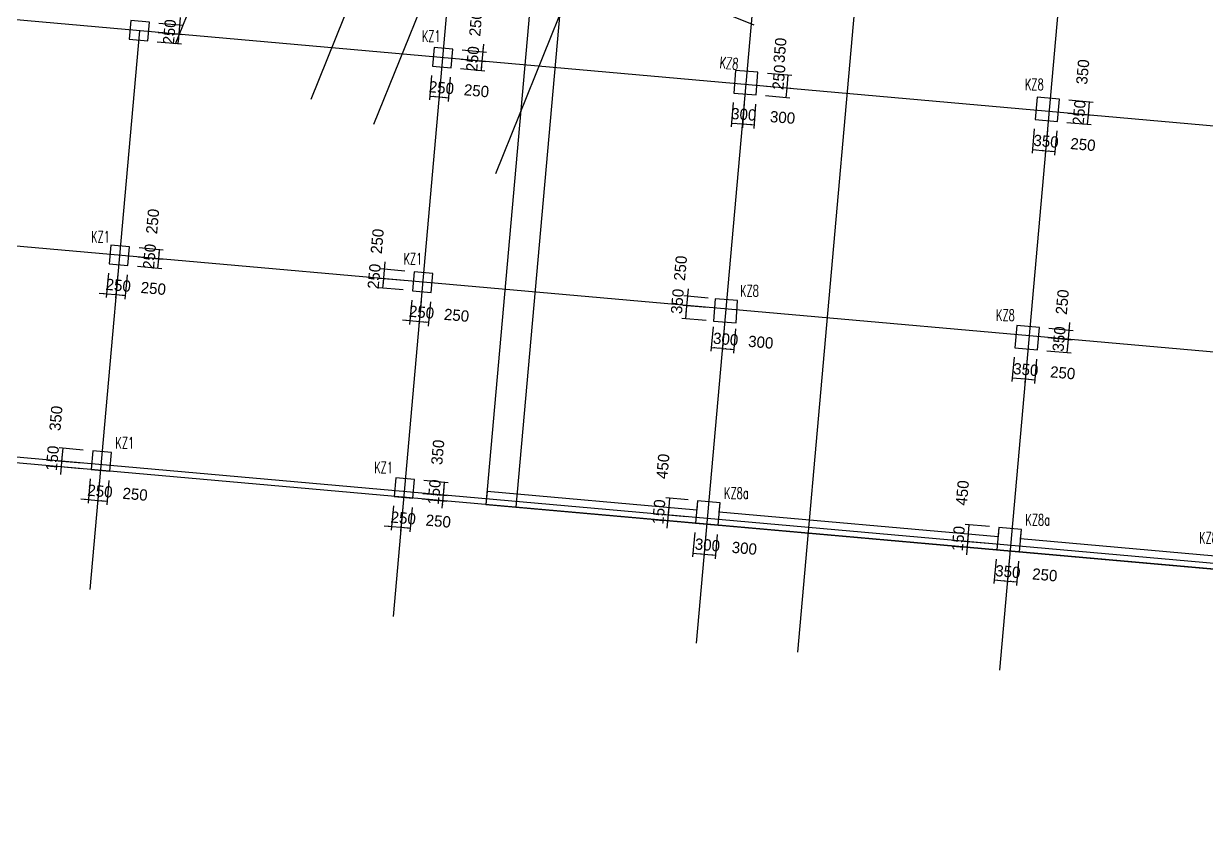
# Model space of a CAD drawing. Extents: x 387171 to 699106, y 11966 to 245688.
# Drawn here: x 546155 to 577624, y 42251 to 64071 of the extents above; entities that cross this region are included whole.
import ezdxf

# ---------------------------------------------------------------- set-up
doc = ezdxf.new("R2010")
doc.units = 0
doc.header["$LTSCALE"] = 100
doc.header["$MEASUREMENT"] = 0
for name, color, linetype in [('COLU', 7, 'Continuous'), ('DIM', 3, 'Continuous'), ('DOTE', 253, 'Continuous'), ('h后浇带(新)', 1, 'Continuous'), ('NUM', 7, 'Continuous')]:
    doc.layers.add(name, color=color, linetype=linetype)
doc.styles.add('hztxt', font='hztxt')
doc.styles.get("Standard").update_dxf_attribs({"font": 'standard'})
doc.dimstyles.get("Standard").update_dxf_attribs({"dimtxt": 300, "dimasz": 100, "dimexe": 100, "dimexo": 250, "dimgap": 100, "dimtad": 0, "dimtoh": 1, "dimdec": 0, "dimdsep": 46, "dimcen": 0.09, "dimclrt": 7, "dimadec": 0, "dimazin": 0, "dimtfac": 1, "dimtdec": 4, "dimtofl": 0, "dimtmove": 0, "dimatfit": 3, "dimfxl": 1, "dimtolj": 1, "dimtzin": 0, "dimarcsym": 0})

# ---------------------------------------------------------------- blocks, each defined once
blk = doc.blocks.new('*D1362')
at = {"layer": 'DIM', "color": 0, "linetype": 'ByBlock', "lineweight": -2}
for p, q in [((550321, 64237), (550263, 63589)), ((549755, 64086), (550402, 64029)), ((549733, 63837), (550380, 63780))]:
    blk.add_line(p, q, dxfattribs=at)
for points in [[(550303, 64038), (550295, 64139), (550328, 64136)], [(550281, 63789), (550289, 63688), (550255, 63691)]]:
    blk.add_solid(points, dxfattribs=at)
at = {"layer": 'DIM', "color": 7, "linetype": 'Continuous', "lineweight": -2, "insert": (550118, 64783), "char_height": 300, "width": 566.67, "attachment_point": 5, "rotation": 84.9316, "style": 'hztxt'}
blk.add_mtext('250', dxfattribs=at)
blk = doc.blocks.new('*D932')
at = {"layer": 'DIM', "color": 0, "linetype": 'ByBlock', "lineweight": -2}
for p, q in [((549711, 63588), (550358, 63531)), ((549733, 63837), (550380, 63780)), ((550281, 63789), (550259, 63540))]:
    blk.add_line(p, q, dxfattribs=at)
for points in [[(550259, 63540), (550251, 63641), (550284, 63638)], [(550281, 63789), (550289, 63688), (550255, 63691)]]:
    blk.add_solid(points, dxfattribs=at)
at = {"layer": 'DIM', "color": 7, "linetype": 'Continuous', "lineweight": -2, "insert": (550035, 63851), "char_height": 300, "width": 566.67, "attachment_point": 5, "rotation": 84.9316, "style": 'hztxt'}
blk.add_mtext('250', dxfattribs=at)
blk = doc.blocks.new('*D230')
at = {"layer": 'DIM', "color": 0, "linetype": 'ByBlock', "lineweight": -2}
for p, q in [((565032, 61974), (564984, 61322)), ((565331, 61952), (565283, 61300)), ((564991, 61422), (565290, 61400))]:
    blk.add_line(p, q, dxfattribs=at)
for points in [[(564991, 61422), (565092, 61431), (565090, 61398)], [(565290, 61400), (565189, 61391), (565192, 61424)]]:
    blk.add_solid(points, dxfattribs=at)
at = {"layer": 'DIM', "color": 7, "linetype": 'Continuous', "lineweight": -2, "insert": (565316, 61655), "char_height": 300, "width": 566.67, "attachment_point": 5, "rotation": 355.7758, "style": 'hztxt'}
blk.add_mtext('300', dxfattribs=at)
blk = doc.blocks.new('*D2819')
at = {"layer": 'DIM', "color": 0, "linetype": 'ByBlock', "lineweight": -2}
for p, q in [((565331, 61952), (565283, 61304)), ((565630, 61930), (565582, 61282)), ((565291, 61403), (565590, 61381))]:
    blk.add_line(p, q, dxfattribs=at)
for points in [[(565291, 61403), (565392, 61413), (565389, 61379)], [(565590, 61381), (565489, 61372), (565491, 61405)]]:
    blk.add_solid(points, dxfattribs=at)
at = {"layer": 'DIM', "color": 7, "linetype": 'Continuous', "lineweight": -2, "insert": (566349, 61573), "char_height": 300, "width": 566.67, "attachment_point": 5, "rotation": 355.7758, "style": 'hztxt'}
blk.add_mtext('300', dxfattribs=at)
blk = doc.blocks.new('*D2392')
at = {"layer": 'DIM', "color": 0, "linetype": 'ByBlock', "lineweight": -2}
for p, q in [((565920, 62406), (566567, 62349)), ((566445, 62108), (566467, 62357)), ((565898, 62157), (566545, 62100))]:
    blk.add_line(p, q, dxfattribs=at)
for points in [[(566467, 62357), (566475, 62256), (566442, 62259)], [(566445, 62108), (566438, 62210), (566471, 62207)]]:
    blk.add_solid(points, dxfattribs=at)
at = {"layer": 'DIM', "color": 7, "linetype": 'Continuous', "lineweight": -2, "insert": (566252, 62643), "char_height": 300, "width": 566.67, "attachment_point": 5, "rotation": 84.9316, "style": 'hztxt'}
blk.add_mtext('250', dxfattribs=at)
blk = doc.blocks.new('*D2350')
at = {"layer": 'DIM', "color": 0, "linetype": 'ByBlock', "lineweight": -2}
for p, q in [((557823, 63371), (558471, 63313)), ((558389, 63521), (558331, 62874)), ((557801, 63122), (558449, 63064))]:
    blk.add_line(p, q, dxfattribs=at)
for points in [[(558371, 63322), (558363, 63423), (558397, 63420)], [(558349, 63073), (558357, 62972), (558324, 62975)]]:
    blk.add_solid(points, dxfattribs=at)
at = {"layer": 'DIM', "color": 7, "linetype": 'Continuous', "lineweight": -2, "insert": (558186, 64068), "char_height": 300, "width": 566.67, "attachment_point": 5, "rotation": 84.9316, "style": 'hztxt'}
blk.add_mtext('250', dxfattribs=at)
blk = doc.blocks.new('*D1872')
at = {"layer": 'DIM', "color": 0, "linetype": 'ByBlock', "lineweight": -2}
for p, q in [((557801, 63122), (558449, 63064)), ((558349, 63073), (558327, 62824)), ((557779, 62873), (558427, 62815))]:
    blk.add_line(p, q, dxfattribs=at)
for points in [[(558349, 63073), (558357, 62972), (558324, 62975)], [(558327, 62824), (558319, 62925), (558352, 62922)]]:
    blk.add_solid(points, dxfattribs=at)
at = {"layer": 'DIM', "color": 7, "linetype": 'Continuous', "lineweight": -2, "insert": (558104, 63135), "char_height": 300, "width": 566.67, "attachment_point": 5, "rotation": 84.9316, "style": 'hztxt'}
blk.add_mtext('250', dxfattribs=at)
blk = doc.blocks.new('*D1469')
at = {"layer": 'DIM', "color": 0, "linetype": 'ByBlock', "lineweight": -2}
for p, q in [((557010, 62690), (556953, 62042)), ((557259, 62668), (557202, 62020)), ((556961, 62142), (557210, 62120))]:
    blk.add_line(p, q, dxfattribs=at)
for points in [[(556961, 62142), (557063, 62150), (557060, 62117)], [(557210, 62120), (557109, 62112), (557112, 62145)]]:
    blk.add_solid(points, dxfattribs=at)
at = {"layer": 'DIM', "color": 7, "linetype": 'Continuous', "lineweight": -2, "insert": (557273, 62365), "char_height": 300, "width": 566.67, "attachment_point": 5, "rotation": 354.9316, "style": 'hztxt'}
blk.add_mtext('250', dxfattribs=at)
blk = doc.blocks.new('*D1388')
at = {"layer": 'DIM', "color": 0, "linetype": 'ByBlock', "lineweight": -2}
for p, q in [((557259, 62668), (557202, 62020)), ((557508, 62646), (557451, 61998)), ((557210, 62120), (557459, 62098))]:
    blk.add_line(p, q, dxfattribs=at)
for points in [[(557210, 62120), (557312, 62128), (557309, 62094)], [(557459, 62098), (557358, 62090), (557361, 62123)]]:
    blk.add_solid(points, dxfattribs=at)
at = {"layer": 'DIM', "color": 7, "linetype": 'Continuous', "lineweight": -2, "insert": (558205, 62283), "char_height": 300, "width": 566.67, "attachment_point": 5, "rotation": 354.9316, "style": 'hztxt'}
blk.add_mtext('250', dxfattribs=at)
blk = doc.blocks.new('*D1466')
at = {"layer": 'DIM', "color": 0, "linetype": 'ByBlock', "lineweight": -2}
for p, q in [((573047, 61268), (572990, 60620)), ((573396, 61237), (573338, 60589)), ((572999, 60720), (573347, 60689))]:
    blk.add_line(p, q, dxfattribs=at)
for points in [[(572999, 60720), (573100, 60727), (573097, 60694)], [(573347, 60689), (573246, 60681), (573249, 60714)]]:
    blk.add_solid(points, dxfattribs=at)
at = {"layer": 'DIM', "color": 7, "linetype": 'Continuous', "lineweight": -2, "insert": (573360, 60939), "char_height": 300, "width": 566.67, "attachment_point": 5, "rotation": 354.9316, "style": 'hztxt'}
blk.add_mtext('350', dxfattribs=at)
blk = doc.blocks.new('*D1001')
at = {"layer": 'DIM', "color": 0, "linetype": 'ByBlock', "lineweight": -2}
for p, q in [((573396, 61237), (573338, 60589)), ((573645, 61215), (573587, 60567)), ((573347, 60689), (573596, 60667))]:
    blk.add_line(p, q, dxfattribs=at)
for points in [[(573347, 60689), (573448, 60696), (573445, 60663)], [(573596, 60667), (573495, 60659), (573498, 60692)]]:
    blk.add_solid(points, dxfattribs=at)
at = {"layer": 'DIM', "color": 7, "linetype": 'Continuous', "lineweight": -2, "insert": (574342, 60852), "char_height": 300, "width": 566.67, "attachment_point": 5, "rotation": 354.9316, "style": 'hztxt'}
blk.add_mtext('250', dxfattribs=at)
blk = doc.blocks.new('*D956')
at = {"layer": 'DIM', "color": 0, "linetype": 'ByBlock', "lineweight": -2}
for p, q in [((573938, 61690), (574585, 61633)), ((573916, 61441), (574563, 61384)), ((574464, 61393), (574486, 61642))]:
    blk.add_line(p, q, dxfattribs=at)
for points in [[(574464, 61393), (574456, 61494), (574489, 61491)], [(574486, 61642), (574494, 61541), (574460, 61544)]]:
    blk.add_solid(points, dxfattribs=at)
at = {"layer": 'DIM', "color": 7, "linetype": 'Continuous', "lineweight": -2, "insert": (574240, 61704), "char_height": 300, "width": 566.67, "attachment_point": 5, "rotation": 84.9316, "style": 'hztxt'}
blk.add_mtext('250', dxfattribs=at)
blk = doc.blocks.new('*D507')
at = {"layer": 'DIM', "color": 0, "linetype": 'ByBlock', "lineweight": -2}
for p, q in [((573969, 62039), (574616, 61982)), ((573938, 61690), (574585, 61633)), ((574486, 61642), (574517, 61991))]:
    blk.add_line(p, q, dxfattribs=at)
for points in [[(574486, 61642), (574478, 61743), (574511, 61740)], [(574517, 61991), (574524, 61889), (574491, 61892)]]:
    blk.add_solid(points, dxfattribs=at)
at = {"layer": 'DIM', "color": 7, "linetype": 'Continuous', "lineweight": -2, "insert": (574336, 62786), "char_height": 300, "width": 566.67, "attachment_point": 5, "rotation": 84.9316, "style": 'hztxt'}
blk.add_mtext('350', dxfattribs=at)
blk = doc.blocks.new('*D2700')
at = {"layer": 'DIM', "color": 0, "linetype": 'ByBlock', "lineweight": -2}
for p, q in [((572508, 55191), (572451, 54544)), ((572857, 55160), (572799, 54513)), ((572460, 54644), (572808, 54613))]:
    blk.add_line(p, q, dxfattribs=at)
for points in [[(572460, 54644), (572561, 54651), (572558, 54618)], [(572808, 54613), (572707, 54605), (572710, 54638)]]:
    blk.add_solid(points, dxfattribs=at)
at = {"layer": 'DIM', "color": 7, "linetype": 'Continuous', "lineweight": -2, "insert": (572821, 54862), "char_height": 300, "width": 566.67, "attachment_point": 5, "rotation": 354.9316, "style": 'hztxt'}
blk.add_mtext('350', dxfattribs=at)
blk = doc.blocks.new('*D2319')
at = {"layer": 'DIM', "color": 0, "linetype": 'ByBlock', "lineweight": -2}
for p, q in [((572857, 55160), (572799, 54513)), ((573106, 55138), (573048, 54491)), ((572808, 54613), (573057, 54591))]:
    blk.add_line(p, q, dxfattribs=at)
for points in [[(572808, 54613), (572909, 54620), (572906, 54587)], [(573057, 54591), (572956, 54583), (572959, 54616)]]:
    blk.add_solid(points, dxfattribs=at)
at = {"layer": 'DIM', "color": 7, "linetype": 'Continuous', "lineweight": -2, "insert": (573803, 54775), "char_height": 300, "width": 566.67, "attachment_point": 5, "rotation": 354.9316, "style": 'hztxt'}
blk.add_mtext('250', dxfattribs=at)
blk = doc.blocks.new('*D1845')
at = {"layer": 'DIM', "color": 0, "linetype": 'ByBlock', "lineweight": -2}
for p, q in [((573408, 55714), (574055, 55657)), ((573925, 55317), (573956, 55665)), ((573377, 55365), (574024, 55308))]:
    blk.add_line(p, q, dxfattribs=at)
for points in [[(573925, 55317), (573917, 55418), (573950, 55415)], [(573956, 55665), (573963, 55564), (573930, 55567)]]:
    blk.add_solid(points, dxfattribs=at)
at = {"layer": 'DIM', "color": 7, "linetype": 'Continuous', "lineweight": -2, "insert": (573706, 55678), "char_height": 300, "width": 566.67, "attachment_point": 5, "rotation": 84.9316, "style": 'hztxt'}
blk.add_mtext('350', dxfattribs=at)
blk = doc.blocks.new('*D1806')
at = {"layer": 'DIM', "color": 0, "linetype": 'ByBlock', "lineweight": -2}
for p, q in [((573938, 55466), (573995, 56114)), ((573408, 55714), (574055, 55657)), ((573430, 55963), (574077, 55906))]:
    blk.add_line(p, q, dxfattribs=at)
for points in [[(573978, 55914), (573970, 56015), (574003, 56012)], [(573956, 55665), (573963, 55564), (573930, 55567)]]:
    blk.add_solid(points, dxfattribs=at)
at = {"layer": 'DIM', "color": 7, "linetype": 'Continuous', "lineweight": -2, "insert": (573793, 56660), "char_height": 300, "width": 566.67, "attachment_point": 5, "rotation": 84.9316, "style": 'hztxt'}
blk.add_mtext('250', dxfattribs=at)
blk = doc.blocks.new('*D1356')
at = {"layer": 'DIM', "color": 0, "linetype": 'ByBlock', "lineweight": -2}
for p, q in [((571857, 50681), (571210, 50739)), ((571309, 50730), (571270, 50282)), ((571817, 50233), (571170, 50290))]:
    blk.add_line(p, q, dxfattribs=at)
for points in [[(571309, 50730), (571317, 50629), (571284, 50632)], [(571270, 50282), (571262, 50383), (571295, 50380)]]:
    blk.add_solid(points, dxfattribs=at)
at = {"layer": 'DIM', "color": 7, "linetype": 'Continuous', "lineweight": -2, "insert": (571134, 51580), "char_height": 300, "width": 576.67, "attachment_point": 5, "rotation": 84.9316, "style": 'hztxt'}
blk.add_mtext('450', dxfattribs=at)
blk = doc.blocks.new('*D926')
at = {"layer": 'DIM', "color": 0, "linetype": 'ByBlock', "lineweight": -2}
for p, q in [((571287, 50481), (571239, 49933)), ((571804, 50084), (571157, 50141)), ((571817, 50233), (571170, 50290))]:
    blk.add_line(p, q, dxfattribs=at)
for points in [[(571270, 50282), (571262, 50383), (571295, 50380)], [(571256, 50132), (571264, 50031), (571231, 50034)]]:
    blk.add_solid(points, dxfattribs=at)
at = {"layer": 'DIM', "color": 7, "linetype": 'Continuous', "lineweight": -2, "insert": (571026, 50365), "char_height": 300, "width": 476.67, "attachment_point": 5, "rotation": 84.9316, "style": 'hztxt'}
blk.add_mtext('150', dxfattribs=at)
blk = doc.blocks.new('*D850')
at = {"layer": 'DIM', "color": 0, "linetype": 'ByBlock', "lineweight": -2}
for p, q in [((572031, 49812), (571974, 49165)), ((572380, 49782), (572322, 49134)), ((571983, 49265), (572331, 49234))]:
    blk.add_line(p, q, dxfattribs=at)
for points in [[(571983, 49265), (572084, 49272), (572081, 49239)], [(572331, 49234), (572230, 49226), (572233, 49259)]]:
    blk.add_solid(points, dxfattribs=at)
at = {"layer": 'DIM', "color": 7, "linetype": 'Continuous', "lineweight": -2, "insert": (572344, 49484), "char_height": 300, "width": 566.67, "attachment_point": 5, "rotation": 354.9316, "style": 'hztxt'}
blk.add_mtext('350', dxfattribs=at)
blk = doc.blocks.new('*D446')
at = {"layer": 'DIM', "color": 0, "linetype": 'ByBlock', "lineweight": -2}
for p, q in [((572380, 49782), (572322, 49134)), ((572629, 49759), (572571, 49112)), ((572331, 49234), (572580, 49212))]:
    blk.add_line(p, q, dxfattribs=at)
for points in [[(572331, 49234), (572432, 49241), (572429, 49208)], [(572580, 49212), (572479, 49204), (572482, 49237)]]:
    blk.add_solid(points, dxfattribs=at)
at = {"layer": 'DIM', "color": 7, "linetype": 'Continuous', "lineweight": -2, "insert": (573326, 49396), "char_height": 300, "width": 566.67, "attachment_point": 5, "rotation": 354.9316, "style": 'hztxt'}
blk.add_mtext('250', dxfattribs=at)
blk = doc.blocks.new('*D2986')
at = {"layer": 'DIM', "color": 0, "linetype": 'ByBlock', "lineweight": -2}
for p, q in [((563835, 57015), (563778, 56367)), ((564366, 56767), (563718, 56824)), ((564343, 56518), (563696, 56575))]:
    blk.add_line(p, q, dxfattribs=at)
for points in [[(563818, 56815), (563810, 56917), (563843, 56914)], [(563796, 56566), (563803, 56465), (563770, 56468)]]:
    blk.add_solid(points, dxfattribs=at)
at = {"layer": 'DIM', "color": 7, "linetype": 'Continuous', "lineweight": -2, "insert": (563633, 57561), "char_height": 300, "width": 566.67, "attachment_point": 5, "rotation": 84.9316, "style": 'hztxt'}
blk.add_mtext('250', dxfattribs=at)
blk = doc.blocks.new('*D2595')
at = {"layer": 'DIM', "color": 0, "linetype": 'ByBlock', "lineweight": -2}
for p, q in [((564343, 56516), (563693, 56568)), ((563793, 56560), (563765, 56212)), ((564315, 56167), (563665, 56220))]:
    blk.add_line(p, q, dxfattribs=at)
for points in [[(563793, 56560), (563801, 56459), (563768, 56462)], [(563765, 56212), (563756, 56313), (563789, 56310)]]:
    blk.add_solid(points, dxfattribs=at)
at = {"layer": 'DIM', "color": 7, "linetype": 'Continuous', "lineweight": -2, "insert": (563550, 56679), "char_height": 300, "width": 566.67, "attachment_point": 5, "rotation": 85.3958, "style": 'hztxt'}
blk.add_mtext('350', dxfattribs=at)
blk = doc.blocks.new('*D2517')
at = {"layer": 'DIM', "color": 0, "linetype": 'ByBlock', "lineweight": -2}
for p, q in [((564499, 56002), (564442, 55354)), ((564798, 55976), (564742, 55328)), ((564451, 55454), (564750, 55428))]:
    blk.add_line(p, q, dxfattribs=at)
for points in [[(564451, 55454), (564552, 55462), (564549, 55428)], [(564750, 55428), (564649, 55420), (564652, 55453)]]:
    blk.add_solid(points, dxfattribs=at)
at = {"layer": 'DIM', "color": 7, "linetype": 'Continuous', "lineweight": -2, "insert": (564836, 55672), "char_height": 300, "width": 566.67, "attachment_point": 5, "rotation": 355.0424, "style": 'hztxt'}
blk.add_mtext('300', dxfattribs=at)
blk = doc.blocks.new('*D2090')
at = {"layer": 'DIM', "color": 0, "linetype": 'ByBlock', "lineweight": -2}
for p, q in [((564798, 55976), (564742, 55327)), ((565097, 55950), (565041, 55302)), ((564751, 55427), (565050, 55401))]:
    blk.add_line(p, q, dxfattribs=at)
for points in [[(564751, 55427), (564852, 55435), (564849, 55402)], [(565050, 55401), (564949, 55393), (564952, 55426)]]:
    blk.add_solid(points, dxfattribs=at)
at = {"layer": 'DIM', "color": 7, "linetype": 'Continuous', "lineweight": -2, "insert": (565769, 55590), "char_height": 300, "width": 566.67, "attachment_point": 5, "rotation": 355.0663, "style": 'hztxt'}
blk.add_mtext('300', dxfattribs=at)
blk = doc.blocks.new('*D1624')
at = {"layer": 'DIM', "color": 0, "linetype": 'ByBlock', "lineweight": -2}
for p, q in [((563839, 51392), (563241, 51445)), ((563341, 51437), (563301, 50988)), ((563799, 50944), (563201, 50997))]:
    blk.add_line(p, q, dxfattribs=at)
for points in [[(563341, 51437), (563348, 51336), (563315, 51338)], [(563301, 50988), (563293, 51089), (563326, 51086)]]:
    blk.add_solid(points, dxfattribs=at)
at = {"layer": 'DIM', "color": 7, "linetype": 'Continuous', "lineweight": -2, "insert": (563165, 52287), "char_height": 300, "width": 576.67, "attachment_point": 5, "rotation": 84.9316, "style": 'hztxt'}
blk.add_mtext('450', dxfattribs=at)
blk = doc.blocks.new('*D1593')
at = {"layer": 'DIM', "color": 0, "linetype": 'ByBlock', "lineweight": -2}
for p, q in [((563799, 50944), (563201, 50997)), ((563319, 51188), (563270, 50640)), ((563786, 50795), (563188, 50848))]:
    blk.add_line(p, q, dxfattribs=at)
for points in [[(563301, 50988), (563293, 51089), (563326, 51086)], [(563288, 50839), (563295, 50738), (563262, 50741)]]:
    blk.add_solid(points, dxfattribs=at)
at = {"layer": 'DIM', "color": 7, "linetype": 'Continuous', "lineweight": -2, "insert": (563057, 51072), "char_height": 300, "width": 476.67, "attachment_point": 5, "rotation": 84.9316, "style": 'hztxt'}
blk.add_mtext('150', dxfattribs=at)
blk = doc.blocks.new('*D1121')
at = {"layer": 'DIM', "color": 0, "linetype": 'ByBlock', "lineweight": -2}
for p, q in [((564013, 50524), (563955, 49876)), ((564311, 50497), (564254, 49850)), ((563964, 49976), (564263, 49949))]:
    blk.add_line(p, q, dxfattribs=at)
for points in [[(563964, 49976), (564065, 49984), (564062, 49950)], [(564263, 49949), (564162, 49942), (564165, 49975)]]:
    blk.add_solid(points, dxfattribs=at)
at = {"layer": 'DIM', "color": 7, "linetype": 'Continuous', "lineweight": -2, "insert": (564350, 50193), "char_height": 300, "width": 566.67, "attachment_point": 5, "rotation": 354.9316, "style": 'hztxt'}
blk.add_mtext('300', dxfattribs=at)
blk = doc.blocks.new('*D705')
at = {"layer": 'DIM', "color": 0, "linetype": 'ByBlock', "lineweight": -2}
for p, q in [((564311, 50497), (564254, 49850)), ((564610, 50471), (564553, 49823)), ((564263, 49949), (564562, 49923))]:
    blk.add_line(p, q, dxfattribs=at)
for points in [[(564263, 49949), (564364, 49957), (564361, 49924)], [(564562, 49923), (564461, 49915), (564464, 49948)]]:
    blk.add_solid(points, dxfattribs=at)
at = {"layer": 'DIM', "color": 7, "linetype": 'Continuous', "lineweight": -2, "insert": (565332, 50105), "char_height": 300, "width": 566.67, "attachment_point": 5, "rotation": 354.9316, "style": 'hztxt'}
blk.add_mtext('300', dxfattribs=at)
blk = doc.blocks.new('*D625')
at = {"layer": 'DIM', "color": 0, "linetype": 'ByBlock', "lineweight": -2}
for p, q in [((555767, 57730), (555710, 57083)), ((556275, 57233), (555628, 57291)), ((556297, 57482), (555650, 57540))]:
    blk.add_line(p, q, dxfattribs=at)
for points in [[(555749, 57531), (555742, 57632), (555775, 57629)], [(555727, 57282), (555735, 57181), (555702, 57184)]]:
    blk.add_solid(points, dxfattribs=at)
at = {"layer": 'DIM', "color": 7, "linetype": 'Continuous', "lineweight": -2, "insert": (555565, 58277), "char_height": 300, "width": 566.67, "attachment_point": 5, "rotation": 84.9316, "style": 'hztxt'}
blk.add_mtext('250', dxfattribs=at)
blk = doc.blocks.new('*D227')
at = {"layer": 'DIM', "color": 0, "linetype": 'ByBlock', "lineweight": -2}
for p, q in [((556275, 57233), (555628, 57291)), ((555727, 57282), (555705, 57033)), ((556253, 56984), (555606, 57042))]:
    blk.add_line(p, q, dxfattribs=at)
for points in [[(555727, 57282), (555735, 57181), (555702, 57184)], [(555705, 57033), (555697, 57134), (555731, 57131)]]:
    blk.add_solid(points, dxfattribs=at)
at = {"layer": 'DIM', "color": 7, "linetype": 'Continuous', "lineweight": -2, "insert": (555482, 57344), "char_height": 300, "width": 566.67, "attachment_point": 5, "rotation": 84.9316, "style": 'hztxt'}
blk.add_mtext('250', dxfattribs=at)
blk = doc.blocks.new('*D2770')
at = {"layer": 'DIM', "color": 0, "linetype": 'ByBlock', "lineweight": -2}
for p, q in [((556480, 56713), (556423, 56066)), ((556729, 56691), (556672, 56044)), ((556232, 56183), (556880, 56126))]:
    blk.add_line(p, q, dxfattribs=at)
for points in [[(556431, 56165), (556330, 56158), (556333, 56191)], [(556680, 56143), (556781, 56151), (556779, 56118)]]:
    blk.add_solid(points, dxfattribs=at)
at = {"layer": 'DIM', "color": 7, "linetype": 'Continuous', "lineweight": -2, "insert": (556743, 56389), "char_height": 300, "width": 566.67, "attachment_point": 5, "rotation": 354.9316, "style": 'hztxt'}
blk.add_mtext('250', dxfattribs=at)
blk = doc.blocks.new('*D2741')
at = {"layer": 'DIM', "color": 0, "linetype": 'ByBlock', "lineweight": -2}
for p, q in [((556729, 56691), (556672, 56044)), ((556978, 56669), (556921, 56022)), ((556680, 56143), (556929, 56121))]:
    blk.add_line(p, q, dxfattribs=at)
for points in [[(556680, 56143), (556781, 56151), (556779, 56118)], [(556929, 56121), (556828, 56114), (556831, 56147)]]:
    blk.add_solid(points, dxfattribs=at)
at = {"layer": 'DIM', "color": 7, "linetype": 'Continuous', "lineweight": -2, "insert": (557675, 56306), "char_height": 300, "width": 566.67, "attachment_point": 5, "rotation": 354.9316, "style": 'hztxt'}
blk.add_mtext('250', dxfattribs=at)
blk = doc.blocks.new('*D2300')
at = {"layer": 'DIM', "color": 0, "linetype": 'ByBlock', "lineweight": -2}
for p, q in [((555994, 51235), (555937, 50587)), ((556243, 51213), (556186, 50565)), ((555746, 50705), (556394, 50647))]:
    blk.add_line(p, q, dxfattribs=at)
for points in [[(555945, 50687), (555844, 50679), (555847, 50712)], [(556195, 50665), (556296, 50673), (556293, 50639)]]:
    blk.add_solid(points, dxfattribs=at)
at = {"layer": 'DIM', "color": 7, "linetype": 'Continuous', "lineweight": -2, "insert": (556257, 50910), "char_height": 300, "width": 566.67, "attachment_point": 5, "rotation": 354.9316, "style": 'hztxt'}
blk.add_mtext('250', dxfattribs=at)
blk = doc.blocks.new('*D1869')
at = {"layer": 'DIM', "color": 0, "linetype": 'ByBlock', "lineweight": -2}
for p, q in [((556243, 51213), (556186, 50565)), ((556492, 51191), (556435, 50543)), ((556195, 50665), (556444, 50643))]:
    blk.add_line(p, q, dxfattribs=at)
for points in [[(556195, 50665), (556296, 50673), (556293, 50639)], [(556444, 50643), (556342, 50635), (556345, 50668)]]:
    blk.add_solid(points, dxfattribs=at)
at = {"layer": 'DIM', "color": 7, "linetype": 'Continuous', "lineweight": -2, "insert": (557189, 50828), "char_height": 300, "width": 566.67, "attachment_point": 5, "rotation": 354.9316, "style": 'hztxt'}
blk.add_mtext('250', dxfattribs=at)
blk = doc.blocks.new('*D1786')
at = {"layer": 'DIM', "color": 0, "linetype": 'ByBlock', "lineweight": -2}
for p, q in [((557293, 51170), (557342, 51718)), ((556763, 51418), (557411, 51360)), ((556776, 51567), (557424, 51510))]:
    blk.add_line(p, q, dxfattribs=at)
for points in [[(557324, 51518), (557317, 51619), (557350, 51617)], [(557311, 51369), (557319, 51268), (557286, 51271)]]:
    blk.add_solid(points, dxfattribs=at)
at = {"layer": 'DIM', "color": 7, "linetype": 'Continuous', "lineweight": -2, "insert": (557081, 51602), "char_height": 300, "width": 476.67, "attachment_point": 5, "rotation": 84.9316, "style": 'hztxt'}
blk.add_mtext('150', dxfattribs=at)
blk = doc.blocks.new('*D1384')
at = {"layer": 'DIM', "color": 0, "linetype": 'ByBlock', "lineweight": -2}
for p, q in [((556807, 51916), (557455, 51858)), ((557324, 51518), (557355, 51867)), ((556776, 51567), (557424, 51510))]:
    blk.add_line(p, q, dxfattribs=at)
for points in [[(557324, 51518), (557317, 51619), (557350, 51617)], [(557355, 51867), (557363, 51766), (557330, 51769)]]:
    blk.add_solid(points, dxfattribs=at)
at = {"layer": 'DIM', "color": 7, "linetype": 'Continuous', "lineweight": -2, "insert": (557175, 52662), "char_height": 300, "width": 566.67, "attachment_point": 5, "rotation": 84.9316, "style": 'hztxt'}
blk.add_mtext('350', dxfattribs=at)
blk = doc.blocks.new('*D909')
at = {"layer": 'DIM', "color": 0, "linetype": 'ByBlock', "lineweight": -2}
for p, q in [((548412, 57429), (548354, 56781)), ((548661, 57407), (548603, 56759)), ((548164, 56899), (548811, 56841))]:
    blk.add_line(p, q, dxfattribs=at)
for points in [[(548363, 56881), (548262, 56873), (548265, 56906)], [(548612, 56859), (548713, 56867), (548710, 56834)]]:
    blk.add_solid(points, dxfattribs=at)
at = {"layer": 'DIM', "color": 7, "linetype": 'Continuous', "lineweight": -2, "insert": (548674, 57104), "char_height": 300, "width": 566.67, "attachment_point": 5, "rotation": 354.9316, "style": 'hztxt'}
blk.add_mtext('250', dxfattribs=at)
blk = doc.blocks.new('*D509')
at = {"layer": 'DIM', "color": 0, "linetype": 'ByBlock', "lineweight": -2}
for p, q in [((548661, 57407), (548603, 56759)), ((548910, 57385), (548852, 56737)), ((548612, 56859), (548861, 56837))]:
    blk.add_line(p, q, dxfattribs=at)
for points in [[(548612, 56859), (548713, 56867), (548710, 56834)], [(548861, 56837), (548760, 56829), (548763, 56862)]]:
    blk.add_solid(points, dxfattribs=at)
at = {"layer": 'DIM', "color": 7, "linetype": 'Continuous', "lineweight": -2, "insert": (549607, 57022), "char_height": 300, "width": 566.67, "attachment_point": 5, "rotation": 354.9316, "style": 'hztxt'}
blk.add_mtext('250', dxfattribs=at)
blk = doc.blocks.new('*D427')
at = {"layer": 'DIM', "color": 0, "linetype": 'ByBlock', "lineweight": -2}
for p, q in [((549181, 57612), (549828, 57554)), ((549203, 57861), (549850, 57803)), ((549729, 57563), (549751, 57812))]:
    blk.add_line(p, q, dxfattribs=at)
for points in [[(549729, 57563), (549721, 57664), (549754, 57661)], [(549751, 57812), (549758, 57711), (549725, 57714)]]:
    blk.add_solid(points, dxfattribs=at)
at = {"layer": 'DIM', "color": 7, "linetype": 'Continuous', "lineweight": -2, "insert": (549505, 57874), "char_height": 300, "width": 566.67, "attachment_point": 5, "rotation": 84.9316, "style": 'hztxt'}
blk.add_mtext('250', dxfattribs=at)
blk = doc.blocks.new('*D15')
at = {"layer": 'DIM', "color": 0, "linetype": 'ByBlock', "lineweight": -2}
for p, q in [((549225, 58110), (549872, 58052)), ((549751, 57812), (549773, 58061)), ((549203, 57861), (549850, 57803))]:
    blk.add_line(p, q, dxfattribs=at)
for points in [[(549751, 57812), (549743, 57913), (549776, 57910)], [(549773, 58061), (549781, 57960), (549747, 57963)]]:
    blk.add_solid(points, dxfattribs=at)
at = {"layer": 'DIM', "color": 7, "linetype": 'Continuous', "lineweight": -2, "insert": (549588, 58807), "char_height": 300, "width": 566.67, "attachment_point": 5, "rotation": 84.9316, "style": 'hztxt'}
blk.add_mtext('250', dxfattribs=at)
blk = doc.blocks.new('*D2577')
at = {"layer": 'DIM', "color": 0, "linetype": 'ByBlock', "lineweight": -2}
for p, q in [((547743, 52720), (547096, 52777)), ((547195, 52768), (547164, 52420)), ((547712, 52371), (547065, 52428))]:
    blk.add_line(p, q, dxfattribs=at)
for points in [[(547195, 52768), (547203, 52667), (547170, 52670)], [(547164, 52420), (547156, 52521), (547190, 52518)]]:
    blk.add_solid(points, dxfattribs=at)
at = {"layer": 'DIM', "color": 7, "linetype": 'Continuous', "lineweight": -2, "insert": (547015, 53564), "char_height": 300, "width": 566.67, "attachment_point": 5, "rotation": 84.9316, "style": 'hztxt'}
blk.add_mtext('350', dxfattribs=at)
blk = doc.blocks.new('*D2539')
at = {"layer": 'DIM', "color": 0, "linetype": 'ByBlock', "lineweight": -2}
for p, q in [((547182, 52619), (547133, 52071)), ((547699, 52222), (547051, 52279)), ((547712, 52371), (547065, 52428))]:
    blk.add_line(p, q, dxfattribs=at)
for points in [[(547151, 52270), (547159, 52169), (547126, 52172)], [(547164, 52420), (547156, 52521), (547190, 52518)]]:
    blk.add_solid(points, dxfattribs=at)
at = {"layer": 'DIM', "color": 7, "linetype": 'Continuous', "lineweight": -2, "insert": (546921, 52503), "char_height": 300, "width": 476.67, "attachment_point": 5, "rotation": 84.9316, "style": 'hztxt'}
blk.add_mtext('150', dxfattribs=at)
blk = doc.blocks.new('*D2073')
at = {"layer": 'DIM', "color": 0, "linetype": 'ByBlock', "lineweight": -2}
for p, q in [((547926, 51950), (547868, 51303)), ((548175, 51928), (548117, 51281)), ((547678, 51420), (548325, 51363))]:
    blk.add_line(p, q, dxfattribs=at)
for points in [[(547877, 51403), (547776, 51395), (547779, 51428)], [(548126, 51380), (548227, 51388), (548224, 51355)]]:
    blk.add_solid(points, dxfattribs=at)
at = {"layer": 'DIM', "color": 7, "linetype": 'Continuous', "lineweight": -2, "insert": (548188, 51626), "char_height": 300, "width": 566.67, "attachment_point": 5, "rotation": 354.9316, "style": 'hztxt'}
blk.add_mtext('250', dxfattribs=at)
blk = doc.blocks.new('*D1659')
at = {"layer": 'DIM', "color": 0, "linetype": 'ByBlock', "lineweight": -2}
for p, q in [((548175, 51928), (548117, 51281)), ((548424, 51906), (548366, 51259)), ((548126, 51380), (548375, 51358))]:
    blk.add_line(p, q, dxfattribs=at)
for points in [[(548126, 51380), (548227, 51388), (548224, 51355)], [(548375, 51358), (548274, 51351), (548277, 51384)]]:
    blk.add_solid(points, dxfattribs=at)
at = {"layer": 'DIM', "color": 7, "linetype": 'Continuous', "lineweight": -2, "insert": (549121, 51543), "char_height": 300, "width": 566.67, "attachment_point": 5, "rotation": 354.9316, "style": 'hztxt'}
blk.add_mtext('250', dxfattribs=at)
blk = doc.blocks.new('*D1775')
at = {"layer": 'DIM', "color": 0, "linetype": 'ByBlock', "lineweight": -2}
for p, q in [((565949, 62756), (566598, 62701)), ((566469, 62361), (566498, 62709)), ((565920, 62407), (566568, 62352))]:
    blk.add_line(p, q, dxfattribs=at)
for points in [[(566498, 62709), (566506, 62608), (566473, 62611)], [(566469, 62361), (566461, 62462), (566494, 62459)]]:
    blk.add_solid(points, dxfattribs=at)
at = {"layer": 'DIM', "color": 7, "linetype": 'Continuous', "lineweight": -2, "insert": (566281, 63361), "char_height": 300, "width": 566.67, "attachment_point": 5, "rotation": 85.1724, "style": 'hztxt'}
blk.add_mtext('350', dxfattribs=at)
blk = doc.blocks.new('1')
at = {"layer": 'h后浇带(新)', "color": 6, "lineweight": 30}
for p, q in [((630771, 524573), (641330, 510244)), ((631889, 524404), (641974, 510719))]:
    blk.add_line(p, q, dxfattribs=at)
blk = doc.blocks.new('后浇带现场')
at = {"color": 1, "lineweight": 30, "rotation": 318.5460777723208}
blk.add_blockref('1', (-77006, 620463), dxfattribs=at)

msp = doc.modelspace()

# ---------------------------------------------------------------- linework, layer by layer
at = {"color": 6, "lineweight": 30}
msp.add_lwpolyline([(476181.3, 232428.8), (494258.1, 233154.4), (494258.1, 231537.9), (540808.1, 231537.9), (540808.1, 232387.9), (590208.1, 232387.9), (590208.1, 232187.9), (593108.1, 232187.9), (593108.1, 230737.9), (608058.1, 230737.9), (608058.1, 231687.9), (648158.1, 231687.9), (648158.1, 230737.9), (657058.1, 230737.9), (657158.1, 196187.9), (658248.2, 196187.9), (663075.9, 83077.9), (659946, 47787.8), (654318.1, 48286.9), (653832.2, 42808.4), (496133.5, 56794.9), (482757.4, 68610.1), (476181.3, 232428.8)], dxfattribs=at)
at = {"color": 3, "lineweight": 30}
for points in [[(558485.6, 51616.2), (558455, 51271), (593315.8, 48175.7)], [(577861.5, 49897.7), (572681.8, 50357.1), (572703.9, 50606.1), (572106.2, 50659.2), (572084.1, 50410.1), (564663.3, 51068.3), (564685.4, 51317.3), (564087.7, 51370.3), (564065.6, 51121.3), (558485.6, 51616.2)]]:
    msp.add_lwpolyline(points, dxfattribs=at)
at = {"layer": 'COLU'}
for points in [[(548963.8, 63654.5), (549461.8, 63610.3), (549506, 64108.3), (549008, 64152.5)], [(557032.1, 62938.9), (557530.2, 62894.7), (557574.3, 63392.7), (557076.3, 63436.9)], [(548433.7, 57677.9), (548931.8, 57633.8), (548976, 58131.8), (548477.9, 58176)], [(556502.1, 56962.3), (557000.1, 56918.2), (557044.3, 57416.2), (556546.2, 57460.4)], [(547947.8, 52199.4), (548445.9, 52155.3), (548490.1, 52653.3), (547992, 52697.5)], [(556016.2, 51483.8), (556514.2, 51439.7), (556558.4, 51937.7), (556060.3, 51981.9)]]:
    msp.add_lwpolyline(points, close=True, dxfattribs=at)
at = {"layer": 'COLU', "color": 30}
for points in [[(565050.5, 62223.3), (565648.5, 62179.1), (565692.7, 62777.2), (565094.6, 62821.3)], [(573069.2, 61516.5), (573666.8, 61463.5), (573719.8, 62061.2), (573122.2, 62114.2)], [(564511.6, 56147.4), (565109.6, 56103.2), (565153.8, 56701.3), (564555.8, 56745.4)], [(572530.3, 55440.4), (573127.9, 55387.4), (573180.9, 55985), (572583.3, 56038)], [(564034.7, 50772.7), (564632.3, 50719.7), (564685.4, 51317.3), (564087.7, 51370.3)], [(572053.2, 50061.5), (572650.9, 50008.5), (572703.9, 50606.1), (572106.2, 50659.2)]]:
    msp.add_lwpolyline(points, close=True, dxfattribs=at)
at = {"layer": 'DOTE'}
for p, q in [((576271.3, 93659.3), (572120.8, 46861.6)), ((570388.9, 88458.7), (566741.9, 47338.6)), ((560169.8, 88286.9), (550186.9, 63522.1)), ((553804.1, 62063.9), (560059.4, 77581.7)), ((555473.6, 61391), (561728.9, 76908.7)), ((558719.7, 60082.4), (565535.8, 76991.4)), ((565589.2, 64031.6), (548064.7, 71095.9)), ((557767, 68395.3), (555984.1, 48292.8)), ((662839, 53805.8), (502916.7, 67989.4)), ((565835.4, 67679.7), (564052.5, 47577.2)), ((549234.9, 63881.4), (547915.8, 49008.3)), ((662308.9, 47829.2), (489036.8, 63196.9)), ((661814.2, 42251.1), (496111.9, 56947.4))]:
    msp.add_line(p, q, dxfattribs=at)

# ---------------------------------------------------------------- block references
at = {"color": 3, "lineweight": 30}
msp.add_blockref('后浇带现场', (-182998.7, -527042.1), dxfattribs=at)

# ---------------------------------------------------------------- texts
at = {"layer": 'NUM', "color": 200, "width": 0.7}
for s, p in [('KZ1', (556751.5, 63586.7)), ('KZ1', (547950.5, 58249.3)), ('KZ1', (556262.4, 57663.7)), ('KZ1', (548596.1, 52759.4)), ('KZ1', (555484.1, 52105.9)), ('KZ8a', (564791.4, 51423.4)), ('KZ8a', (572809.9, 50712.2)), ('KZ8a', (577431.8, 50236.9))]:
    msp.add_text(s, height=300, dxfattribs=at).set_placement(p)
at = {"layer": 'NUM', "color": 30, "width": 0.7}
msp.add_text('KZ8', height=300, rotation=354.86206, dxfattribs=at).set_placement((564661.9, 62889.1))
for p in [(572797.1, 62302.3), (565218.7, 56806.7), (572029.1, 56159.7)]:
    msp.add_text('KZ8', height=300, dxfattribs=at).set_placement(p)

# ---------------------------------------------------------------- dimensions: what is measured, and where the dimension line sits
at = {"layer": 'DIM', "color": 200}
for p1, p2, distance, picture, middle in [((549506, 64108.3), (549483.9, 63859.3), 800, '*D1362', (550073.1, 64277)), ((557574.3, 63392.7), (557552.3, 63143.7), 800, '*D2350', (558141.5, 63561.4)), ((549483.9, 63859.3), (549461.8, 63610.3), 800, '*D932', (549990.4, 63344.5)), ((565670.6, 62428.1), (565700, 62776.6), -801, '*D1775', (566234.4, 62804.5)), ((557552.3, 63143.7), (557530.2, 62894.7), 800, '*D1872', (558058.8, 62628.9)), ((557032.1, 62938.9), (557281.2, 62916.8), -800, '*D1469', (556766.3, 62410.3)), ((565648.5, 62179.1), (565670.6, 62428.1), -800, '*D2392', (566207.4, 62136.4)), ((573688.9, 61712.6), (573719.8, 62061.2), -800, '*D507', (574287, 62229.8)), ((557281.2, 62916.8), (557530.2, 62894.7), -800, '*D1388', (557698.8, 62327.6)), ((565050.5, 62223.3), (565349.5, 62201.2), -803.6, '*D230', (564784.6, 61694.7)), ((565349.5, 62201.2), (565648.5, 62179.1), -799.9, '*D2819', (565817.1, 61612)), ((573666.8, 61463.5), (573688.9, 61712.6), -800, '*D956', (574195.4, 61197.7)), ((573069.2, 61516.5), (573417.8, 61485.6), -800, '*D1466', (572803.4, 60988)), ((573417.8, 61485.6), (573666.8, 61463.5), -800, '*D1001', (573835.5, 60896.4)), ((548953.9, 57882.8), (548976, 58131.8), -800, '*D15', (549543.1, 58300.4)), ((556546.2, 57460.4), (556524.1, 57211.4), -800, '*D625', (555519.6, 57770.4)), ((548931.8, 57633.8), (548953.9, 57882.8), -800, '*D427', (549460.4, 57367.9)), ((548433.7, 57677.9), (548682.8, 57655.8), -800, '*D909', (548167.9, 57149.3)), ((548682.8, 57655.8), (548931.8, 57633.8), -800, '*D509', (549100.4, 57066.6)), ((556524.1, 57211.4), (556502.1, 56962.3), -800, '*D227', (555436.9, 56837.9)), ((564614.6, 56744.8), (564592.5, 56495.8), -800, '*D2986', (563587.9, 57054.8)), ((556502.1, 56962.3), (556751.1, 56940.3), -800, '*D2770', (556236.2, 56433.8)), ((564592.5, 56495.8), (564564.4, 56147.2), -802.4, '*D2595', (563505.2, 56122.3)), ((573158.9, 55736), (573180.9, 55985), -800, '*D1806', (573748.1, 56153.7)), ((556751.1, 56940.3), (557000.1, 56918.2), -800, '*D2741', (557168.7, 56351)), ((564520.2, 56250.6), (564819.4, 56224.7), -800, '*D2517', (564304.6, 55718.2)), ((564819.4, 56224.7), (565118.7, 56198.8), -800.6, '*D2090', (565237.1, 55635.5)), ((573127.9, 55387.4), (573158.9, 55736), -800, '*D1845', (573656.5, 55121.6)), ((572530.3, 55440.4), (572878.9, 55409.5), -800, '*D2700', (572264.5, 54911.8)), ((572878.9, 55409.5), (573127.9, 55387.4), -800, '*D2319', (573296.6, 54820.3)), ((547992, 52697.5), (547961.1, 52348.8), -800, '*D2577', (546965.4, 53007.5)), ((556527.5, 51589.1), (556558.4, 51937.7), -800, '*D1384', (557125.5, 52106.3)), ((547961.1, 52348.8), (547947.8, 52199.4), -800, '*D2539', (546884.1, 52091.1)), ((564087.7, 51370.3), (564047.9, 50922.1), -750, '*D1624', (563110.9, 51675.9)), ((547947.8, 52199.4), (548196.9, 52177.3), -800, '*D2073', (547682, 51670.8)), ((548196.9, 52177.3), (548445.9, 52155.3), -800, '*D1659', (548614.5, 51588.1)), ((556514.2, 51439.7), (556527.5, 51589.1), -800, '*D1786', (557044.2, 51189.9)), ((572106.2, 50659.2), (572066.5, 50210.9), -800, '*D1356', (571079.6, 50969.1)), ((556016.2, 51483.8), (556265.2, 51461.8), -800, '*D2300', (555750.4, 50955.3)), ((556265.2, 51461.8), (556514.2, 51439.7), -800, '*D1869', (556682.8, 50872.6)), ((564047.9, 50922.1), (564034.7, 50772.7), -750, '*D1593', (563020.8, 50659.9)), ((564034.7, 50772.7), (564333.5, 50746.2), -800, '*D1121', (563818.7, 50239.7)), ((564333.5, 50746.2), (564632.3, 50719.7), -800, '*D705', (564801, 50152.5)), ((572066.5, 50210.9), (572053.2, 50061.5), -800, '*D926', (570989.5, 49953.1)), ((572053.2, 50061.5), (572401.9, 50030.6), -800, '*D850', (571787.4, 49532.9)), ((572401.9, 50030.6), (572650.9, 50008.5), -800, '*D446', (572819.5, 49441.4))]:
    dim = msp.add_aligned_dim(p1=p1, p2=p2, distance=distance, dimstyle='Standard', dxfattribs=at)
    dim.commit()
    dim.dimension.update_dxf_attribs({"geometry": picture, "text_midpoint": middle})

doc.saveas('drawing.dxf')
